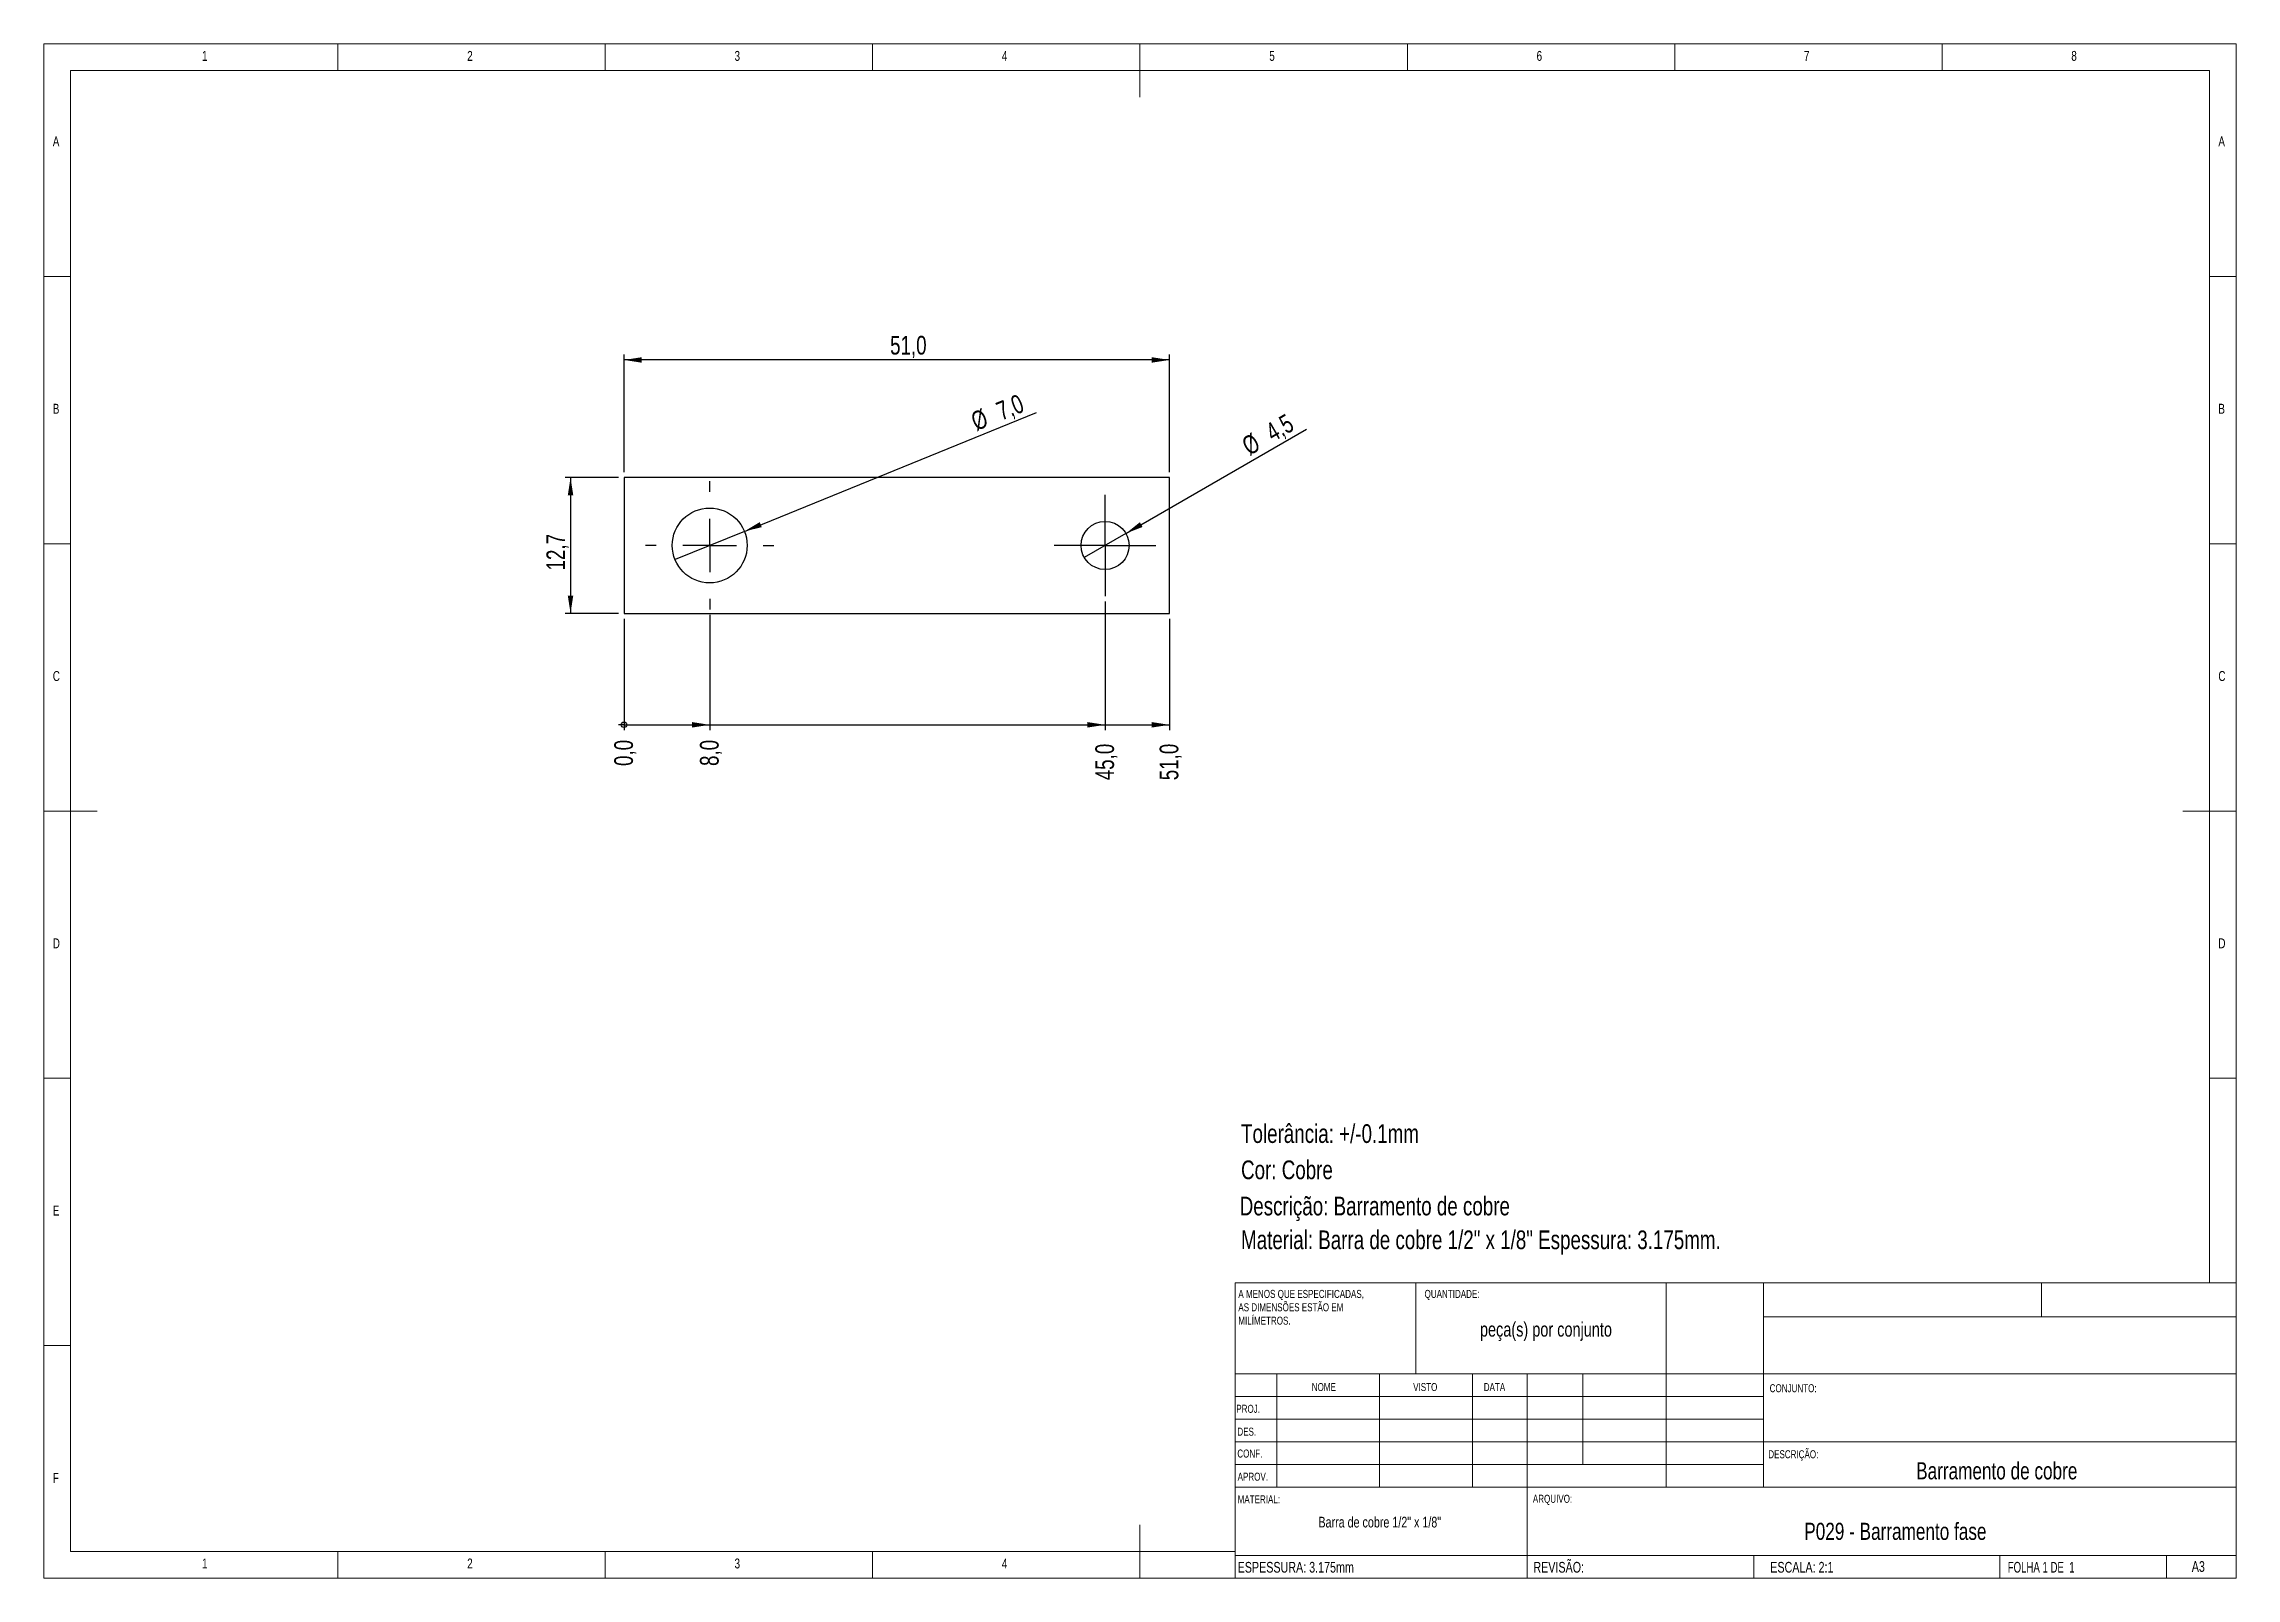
# Model space of a CAD drawing. Header units: millimetres. Extents: x 5 to 415, y 5 to 292.
import ezdxf

# ---------------------------------------------------------------- set-up
doc = ezdxf.new("R2010")
doc.units = ezdxf.units.MM
doc.layers.add('CAMADA_1', color=179, linetype='Continuous')
doc.layers.add('FORMAT', color=7, linetype='Continuous')
doc.styles.add('SLDTEXTSTYLE0', font='TXT', dxfattribs={"width": 0.75})
doc.styles.add('SLDTEXTSTYLE1', font='TXT', dxfattribs={"width": 0.673077})
doc.dimstyles.new('SLDDIMSTYLE0', dxfattribs={"dimtxt": 3.5, "dimasz": 0.338667, "dimexe": 0, "dimexo": 0.0625, "dimgap": 0.875, "dimtad": 0, "dimtih": 1, "dimtoh": 1, "dimdec": 1, "dimlfac": 0.5, "dimrnd": 1e-09, "dimdsep": 46, "dimtxsty": 'SLDTEXTSTYLE0', "dimblk1": 'ORIGIN', "dimblk2": 'ORIGIN', "dimsah": 1, "dimcen": 0.09, "dimadec": 0, "dimazin": 2, "dimtfac": 1, "dimtdec": 1, "dimtofl": 0, "dimtmove": 0, "dimatfit": 3, "dimldrblk": 'ORIGIN', "dimfxl": 1, "dimfrac": 2, "dimtolj": 1, "dimtzin": 12, "dimarcsym": 0})
doc.dimstyles.new('SLDDIMSTYLE1', dxfattribs={"dimtxt": 3.5, "dimasz": 3.302, "dimexe": 0, "dimexo": 0.0625, "dimgap": 0.875, "dimtad": 0, "dimtih": 1, "dimtoh": 1, "dimdec": 1, "dimlfac": 0.5, "dimrnd": 1e-09, "dimzin": 12, "dimdsep": 46, "dimtxsty": 'SLDTEXTSTYLE0', "dimsah": 1, "dimcen": 0.09, "dimadec": 0, "dimazin": 3, "dimtfac": 1, "dimtdec": 1, "dimtofl": 0, "dimtmove": 0, "dimatfit": 3, "dimfxl": 1, "dimfrac": 2, "dimtolj": 1, "dimtzin": 12, "dimarcsym": 0})
doc.dimstyles.new('SLDDIMSTYLE2', dxfattribs={"dimtxt": 3.5, "dimasz": 3.302, "dimexe": 0, "dimexo": 0.0625, "dimgap": 0.875, "dimtad": 1, "dimdec": 1, "dimlfac": 0.5, "dimrnd": 1e-09, "dimzin": 12, "dimdsep": 46, "dimtxsty": 'SLDTEXTSTYLE0', "dimsah": 1, "dimcen": 0.09, "dimadec": 0, "dimazin": 3, "dimtfac": 1, "dimtdec": 1, "dimtofl": 0, "dimtmove": 0, "dimatfit": 3, "dimfxl": 1, "dimfrac": 2, "dimtolj": 1, "dimtzin": 12, "dimarcsym": 0})
doc.dimstyles.new('SLDDIMSTYLE3', dxfattribs={"dimtxt": 3.5, "dimasz": 3.302, "dimexe": 0, "dimexo": 0.0625, "dimgap": 0.875, "dimtad": 1, "dimdec": 1, "dimlfac": 0.5, "dimrnd": 1e-09, "dimzin": 12, "dimdsep": 46, "dimtxsty": 'SLDTEXTSTYLE0', "dimblk1": 'NONE', "dimsah": 1, "dimcen": 0, "dimadec": 0, "dimazin": 3, "dimtfac": 1, "dimtdec": 1, "dimtmove": 0, "dimatfit": 3, "dimldrblk": 'NONE', "dimfxl": 1, "dimfrac": 2, "dimtolj": 1, "dimtzin": 12, "dimarcsym": 0})

# ---------------------------------------------------------------- blocks, each defined once
blk = doc.blocks.new('SW_NOTE_0')
at = {"color": 0, "linetype": 'Continuous', "lineweight": 0, "char_height": 1.5, "attachment_point": 1, "style": 'SLDTEXTSTYLE0'}
for s, insert in [('A MENOS QUE ESPECIFICADAS,', (0, 1.93)), ('AS DIMENSÕES ESTÃO EM', (0, -0.57)), ('MILÍMETROS.', (0, -3.07))]:
    blk.add_mtext(s, dxfattribs=dict(at, insert=insert))
blk = doc.blocks.new('_ORIGIN')
at = {"color": 0, "linetype": 'ByBlock', "lineweight": -2}
blk.add_line((0, 0), (-1, 0), dxfattribs=at)
blk.add_circle((0, 0), 0.5, dxfattribs=at)
blk = doc.blocks.new('_D')
at = {"layer": 'CAMADA_1'}
blk.add_line((113.5, 184.47), (113.5, 163.61), dxfattribs=at)
at = {"layer": 'CAMADA_1', "xscale": 1.016, "yscale": 1.016}
blk.add_blockref('_ORIGIN', (113.5, 164.62), dxfattribs=at)
at = {"layer": 'CAMADA_1', "insert": (111.67, 156.92), "char_height": 3.5, "attachment_point": 1, "rotation": 90, "style": 'SLDTEXTSTYLE0'}
blk.add_mtext('0,0', dxfattribs=at)
blk = doc.blocks.new('_D_1')
at = {"layer": 'CAMADA_1'}
for p, q in [((129.53, 185.17), (129.53, 163.61)), ((113.5, 164.62), (129.53, 164.62))]:
    blk.add_line(p, q, dxfattribs=at)
blk.add_solid([(129.53, 164.62), (126.23, 165.13), (126.23, 164.11)], dxfattribs=at)
at = {"layer": 'CAMADA_1', "insert": (127.7, 156.92), "char_height": 3.5, "attachment_point": 1, "rotation": 90, "style": 'SLDTEXTSTYLE0'}
blk.add_mtext('8,0', dxfattribs=at)
blk = doc.blocks.new('_D_2')
at = {"layer": 'CAMADA_1'}
for p, q in [((203.47, 187.67), (203.47, 163.61)), ((129.53, 164.62), (203.47, 164.62))]:
    blk.add_line(p, q, dxfattribs=at)
blk.add_solid([(203.47, 164.62), (200.16, 165.13), (200.16, 164.11)], dxfattribs=at)
at = {"layer": 'CAMADA_1', "insert": (201.64, 154.25), "char_height": 3.5, "attachment_point": 1, "rotation": 90, "style": 'SLDTEXTSTYLE0'}
blk.add_mtext('45,0', dxfattribs=at)
blk = doc.blocks.new('_D_3')
at = {"layer": 'CAMADA_1'}
for p, q in [((215.5, 184.47), (215.5, 163.61)), ((203.47, 164.62), (215.5, 164.62))]:
    blk.add_line(p, q, dxfattribs=at)
blk.add_solid([(215.5, 164.62), (212.2, 165.13), (212.2, 164.11)], dxfattribs=at)
at = {"layer": 'CAMADA_1', "insert": (213.67, 154.25), "char_height": 3.5, "attachment_point": 1, "rotation": 90, "style": 'SLDTEXTSTYLE0'}
blk.add_mtext('51,0', dxfattribs=at)
blk = doc.blocks.new('_D_4')
at = {"layer": 'CAMADA_1'}
for p, q in [((113.5, 211.87), (113.5, 233.87)), ((215.5, 211.87), (215.5, 233.87)), ((215.5, 232.87), (113.5, 232.87))]:
    blk.add_line(p, q, dxfattribs=at)
for points in [[(113.5, 232.87), (116.8, 232.36), (116.8, 233.38)], [(215.5, 232.87), (212.2, 233.38), (212.2, 232.36)]]:
    blk.add_solid(points, dxfattribs=at)
at = {"layer": 'CAMADA_1', "insert": (163.26, 237.38), "char_height": 3.5, "attachment_point": 1, "style": 'SLDTEXTSTYLE0'}
blk.add_mtext('51,0', dxfattribs=at)
blk = doc.blocks.new('_D_5')
at = {"layer": 'CAMADA_1'}
for p, q in [((112.5, 210.87), (102.5, 210.87)), ((103.5, 210.87), (103.5, 185.47)), ((112.5, 185.47), (102.5, 185.47))]:
    blk.add_line(p, q, dxfattribs=at)
for points in [[(103.5, 210.87), (102.99, 207.57), (104.01, 207.57)], [(103.5, 185.47), (104.01, 188.77), (102.99, 188.77)]]:
    blk.add_solid(points, dxfattribs=at)
at = {"layer": 'CAMADA_1', "insert": (98.99, 193.49), "char_height": 3.5, "attachment_point": 1, "rotation": 90, "style": 'SLDTEXTSTYLE0'}
blk.add_mtext('12,7', dxfattribs=at)
blk = doc.blocks.new('_D_6')
at = {"layer": 'CAMADA_1'}
for q in [(190.66, 223.07), (123.05, 195.53)]:
    blk.add_line((136.01, 200.81), q, dxfattribs=at)
blk.add_solid([(136.01, 200.81), (139.26, 201.59), (138.88, 202.53)], dxfattribs=at)
at = {"layer": 'CAMADA_1', "char_height": 3.5, "attachment_point": 1, "rotation": 22.1603, "style": 'SLDTEXTSTYLE0'}
for s, insert in [('7,0', (182.77, 224.73)), ('%%c', (178.05, 222.8))]:
    blk.add_mtext(s, dxfattribs=dict(at, insert=insert))
blk = doc.blocks.new('_NONE')
blk = doc.blocks.new('_D_7')
at = {"layer": 'CAMADA_1'}
for q in [(241.15, 219.93), (199.57, 195.92)]:
    blk.add_line((207.36, 200.42), q, dxfattribs=at)
blk.add_solid([(207.36, 200.42), (210.48, 201.63), (209.97, 202.51)], dxfattribs=at)
at = {"layer": 'CAMADA_1', "char_height": 3.5, "attachment_point": 1, "rotation": 30, "style": 'SLDTEXTSTYLE0'}
for s, insert in [('4,5', (233.11, 220.5)), ('%%c', (228.69, 217.94))]:
    blk.add_mtext(s, dxfattribs=dict(at, insert=insert))
blk = doc.blocks.new('SW_CENTERMARKSYMBOL_0')
at = {"layer": 'CAMADA_1', "color": 0}
for p, q in [((0, 5), (0, 9.5)), ((0, 0), (0, 5)), ((-5, 0), (-9.5, 0)), ((0, 0), (-5, 0)), ((0, 0), (0, -5)), ((0, 0), (5, 0)), ((5, 0), (9.5, 0)), ((0, -5), (0, -9.5))]:
    blk.add_line(p, q, dxfattribs=at)
blk = doc.blocks.new('SW_CENTERMARKSYMBOL_1')
at = {"layer": 'CAMADA_1', "color": 0}
for p, q in [((0, 10), (0, 12)), ((0, 0), (0, 5)), ((-10, 0), (-12, 0)), ((0, 0), (-5, 0)), ((0, 0), (0, -5)), ((0, 0), (5, 0)), ((10, 0), (12, 0)), ((0, -10), (0, -12))]:
    blk.add_line(p, q, dxfattribs=at)

msp = doc.modelspace()

# ---------------------------------------------------------------- linework, layer by layer
at = {"color": 7, "linetype": 'Continuous', "lineweight": 18}
for p, q in [((415, 292), (5, 292)), ((5, 292), (5, 5)), ((60, 287), (60, 292)), ((110, 292), (110, 287)), ((160, 287), (160, 292)), ((210, 292), (210, 282)), ((260, 287), (260, 292)), ((310, 292), (310, 287)), ((360, 287), (360, 292)), ((415, 5), (415, 292)), ((410, 287), (10, 287)), ((10, 287), (10, 10)), ((410, 287), (410, 60.25)), ((10, 248.5), (5, 248.5)), ((415, 248.5), (410, 248.5)), ((5, 198.5), (10, 198.5)), ((410, 198.5), (415, 198.5)), ((5, 148.5), (15, 148.5)), ((415, 148.5), (405, 148.5)), ((5, 98.5), (10, 98.5)), ((410, 98.5), (415, 98.5)), ((227.8, 60.25), (415, 60.25)), ((227.8, 60.25), (227.8, 5)), ((261.6, 43.25), (261.59, 60.25)), ((308.4, 60.25), (308.4, 22)), ((326.6, 60.25), (326.6, 22.02)), ((378.6, 53.88), (378.6, 60.25)), ((415, 53.88), (326.6, 53.88)), ((10, 48.5), (5, 48.5)), ((415, 43.25), (227.8, 43.25)), ((235.6, 43.25), (235.6, 22.01)), ((254.79, 43.25), (254.79, 22.01)), ((272.2, 43.26), (272.2, 22.01)), ((282.4, 5), (282.4, 43.25)), ((292.8, 26.25), (292.8, 43.25)), ((326.6, 39), (227.8, 39)), ((326.6, 34.75), (227.8, 34.75)), ((326.6, 30.5), (227.8, 30.5)), ((326.6, 30.5), (415, 30.5)), ((326.6, 26.25), (227.8, 26.25)), ((282.4, 22.01), (227.8, 22.01)), ((282.4, 22.01), (415, 22.03)), ((210, 5), (210, 15)), ((10, 10), (227.8, 10)), ((60, 5), (60, 10)), ((110, 10), (110, 5)), ((160, 5), (160, 10)), ((227.8, 9.25), (415, 9.25)), ((324.78, 9.25), (324.78, 5)), ((370.8, 5), (370.8, 9.25)), ((402, 5), (402, 9.25)), ((5, 5), (415, 5))]:
    msp.add_line(p, q, dxfattribs=at)
at = {"color": 7, "linetype": 'Continuous', "lineweight": 25}
for p, q in [((215.5, 210.87), (113.5, 210.87)), ((113.5, 210.87), (113.5, 185.47)), ((215.5, 185.47), (215.5, 210.87)), ((113.5, 185.47), (215.5, 185.47))]:
    msp.add_line(p, q, dxfattribs=at)
for centre, radius in [((129.53, 198.17), 7), ((203.47, 198.17), 4.5)]:
    msp.add_circle(centre, radius, dxfattribs=at)

# ---------------------------------------------------------------- block references
at = {"color": 7, "linetype": 'Continuous', "lineweight": 0}
msp.add_blockref('SW_NOTE_0', (228.39, 56.99), dxfattribs=at)
at = {"layer": 'CAMADA_1'}
for name, p in [('SW_CENTERMARKSYMBOL_1', (129.53, 198.17)), ('SW_CENTERMARKSYMBOL_0', (203.47, 198.17))]:
    msp.add_blockref(name, p, dxfattribs=at)

# ---------------------------------------------------------------- texts
at = {"color": 7, "linetype": 'Continuous', "lineweight": 0}
for s, insert, char_height, attachment_point, style in [('1', (34.58, 290.67), 1.85, 1, 'SLDTEXTSTYLE0'), ('2', (84.17, 290.67), 1.85, 1, 'SLDTEXTSTYLE0'), ('3', (134.17, 290.67), 1.85, 1, 'SLDTEXTSTYLE0'), ('4', (184.17, 290.67), 1.85, 1, 'SLDTEXTSTYLE0'), ('5', (234.17, 290.67), 1.85, 1, 'SLDTEXTSTYLE0'), ('6', (284.17, 290.67), 1.85, 1, 'SLDTEXTSTYLE0'), ('7', (334.17, 290.67), 1.85, 1, 'SLDTEXTSTYLE0'), ('8', (384.17, 290.67), 1.85, 1, 'SLDTEXTSTYLE0'), ('A', (6.67, 274.67), 1.85, 1, 'SLDTEXTSTYLE0'), ('A', (411.67, 274.67), 1.85, 1, 'SLDTEXTSTYLE0'), ('B', (6.67, 224.67), 1.85, 1, 'SLDTEXTSTYLE0'), ('B', (411.67, 224.67), 1.85, 1, 'SLDTEXTSTYLE0'), ('C', (6.67, 174.67), 1.85, 1, 'SLDTEXTSTYLE0'), ('C', (411.67, 174.67), 1.85, 1, 'SLDTEXTSTYLE0'), ('D', (6.67, 124.67), 1.85, 1, 'SLDTEXTSTYLE0'), ('D', (411.67, 124.67), 1.85, 1, 'SLDTEXTSTYLE0'), ('E', (6.67, 74.67), 1.85, 1, 'SLDTEXTSTYLE0'), ('QUANTIDADE:', (263.22, 58.92), 1.5, 1, 'SLDTEXTSTYLE0'), ('peça(s) por conjunto', (285.92, 52.88), 2.7, 2, 'SLDTEXTSTYLE0'), ('NOME', (242.12, 41.5), 1.5, 1, 'SLDTEXTSTYLE0'), ('VISTO', (261.09, 41.5), 1.5, 1, 'SLDTEXTSTYLE0'), ('DATA', (274.29, 41.5), 1.5, 1, 'SLDTEXTSTYLE0'), ('CONJUNTO:', (327.76, 41.28), 1.5, 1, 'SLDTEXTSTYLE0'), ('PROJ.', (228.01, 37.43), 1.5, 1, 'SLDTEXTSTYLE0'), ('DES.', (228.21, 33.15), 1.5, 1, 'SLDTEXTSTYLE0'), ('CONF.', (228.2, 29.06), 1.5, 1, 'SLDTEXTSTYLE0'), ('DESCRIÇÃO:', (327.5, 28.93), 1.5, 1, 'SLDTEXTSTYLE0'), ('F', (6.67, 24.67), 1.85, 1, 'SLDTEXTSTYLE0'), ('APROV.', (228.26, 24.73), 1.5, 1, 'SLDTEXTSTYLE0'), ('Barramento de cobre', (370.23, 26.68), 3.2, 2, 'SLDTEXTSTYLE0'), ('MATERIAL:', (228.26, 20.5), 1.5, 1, 'SLDTEXTSTYLE0'), ('ARQUIVO:', (283.47, 20.6), 1.5, 1, 'SLDTEXTSTYLE0'), ('Barra de cobre 1/2" x 1/8"', (254.84, 16.48), 2, 2, 'SLDTEXTSTYLE0'), ('P029 - Barramento fase', (351.27, 15.36), 3.2, 2, 'SLDTEXTSTYLE0'), ('1', (34.58, 8.67), 1.85, 1, 'SLDTEXTSTYLE0'), ('2', (84.17, 8.67), 1.85, 1, 'SLDTEXTSTYLE0'), ('3', (134.17, 8.67), 1.85, 1, 'SLDTEXTSTYLE0'), ('4', (184.17, 8.67), 1.85, 1, 'SLDTEXTSTYLE0'), ('REVISÃO:', (283.57, 8.04), 2, 1, 'SLDTEXTSTYLE0'), ('A3', (406.7, 8.18), 2, 1, 'SLDTEXTSTYLE0'), ('ESPESSURA: 3.175mm', (228.26, 8.04), 2, 1, 'SLDTEXTSTYLE0'), ('ESCALA: 2:1', (327.87, 8.04), 2, 1, 'SLDTEXTSTYLE0'), ('FOLHA 1 DE  1', (372.28, 8.04), 2, 1, 'SLDTEXTSTYLE1')]:
    msp.add_mtext(s, dxfattribs=dict(at, insert=insert, char_height=char_height, attachment_point=attachment_point, style=style))
at = {"layer": 'CAMADA_1', "insert": (228.9, 89.91), "char_height": 3.5, "attachment_point": 1, "style": 'SLDTEXTSTYLE0'}
msp.add_mtext('Tolerância: +/-0.1mm', dxfattribs=at)
at = {"layer": 'FORMAT', "char_height": 3.5, "attachment_point": 1, "style": 'SLDTEXTSTYLE0'}
for s, insert in [('Cor: Cobre', (228.9, 83.13)), ('Descrição: Barramento de cobre', (228.65, 76.36)), ('Material: Barra de cobre 1/2" x 1/8" Espessura: 3.175mm.', (228.9, 70.04))]:
    msp.add_mtext(s, dxfattribs=dict(at, insert=insert))

# ---------------------------------------------------------------- dimensions: what is measured, and where the dimension line sits
at = {"layer": 'CAMADA_1'}
dim = msp.add_linear_dim(base=(113.5, 232.87), p1=(215.5, 210.87), p2=(113.5, 210.87), dimstyle='SLDDIMSTYLE2', dxfattribs=at)
dim.commit()
dim.dimension.update_dxf_attribs({"geometry": '_D_4', "text_midpoint": (167.94, 232.87), "dimtype": 160})
for p1, p2, picture, middle in [((123.05, 195.53), (136.01, 200.81), '_D_6', (185.27, 220.87)), ((199.57, 195.92), (207.36, 200.42), '_D_7', (236.14, 217.03))]:
    dim = msp.add_diameter_dim_2p(p1=p1, p2=p2, dimstyle='SLDDIMSTYLE3', dxfattribs=at)
    dim.commit()
    dim.dimension.update_dxf_attribs({"geometry": picture, "text_midpoint": middle, "dimtype": 163})
dim = msp.add_linear_dim(base=(103.5, 185.47), p1=(113.5, 210.87), p2=(113.5, 185.47), angle=90, dimstyle='SLDDIMSTYLE2', dxfattribs=at)
dim.commit()
dim.dimension.update_dxf_attribs({"geometry": '_D_5', "text_midpoint": (103.5, 198.17), "dimtype": 160})
for feature_location, offset, origin, dimstyle, picture, middle in [((203.47, 188.67), (0, -25.06), (113.5, 185.47), 'SLDDIMSTYLE1', '_D_2', (203.47, 158.93)), ((113.50021082, 185.47104324), (0, -21.86473233), (113.50021082, 185.47104324), 'SLDDIMSTYLE0', '_D', (113.50021082, 160.2642971)), ((129.53, 186.17), (0, -22.56), (113.5, 185.47), 'SLDDIMSTYLE1', '_D_1', (129.53, 160.26)), ((215.5, 185.47), (0, -21.86), (113.5, 185.47), 'SLDDIMSTYLE1', '_D_3', (215.5, 158.93))]:
    dim = msp.add_ordinate_dim(feature_location=feature_location, offset=offset, dtype=1, origin=origin, dimstyle=dimstyle, dxfattribs=at)
    dim.commit()
    dim.dimension.update_dxf_attribs({"geometry": picture, "text_midpoint": middle})

doc.saveas('drawing.dxf')
